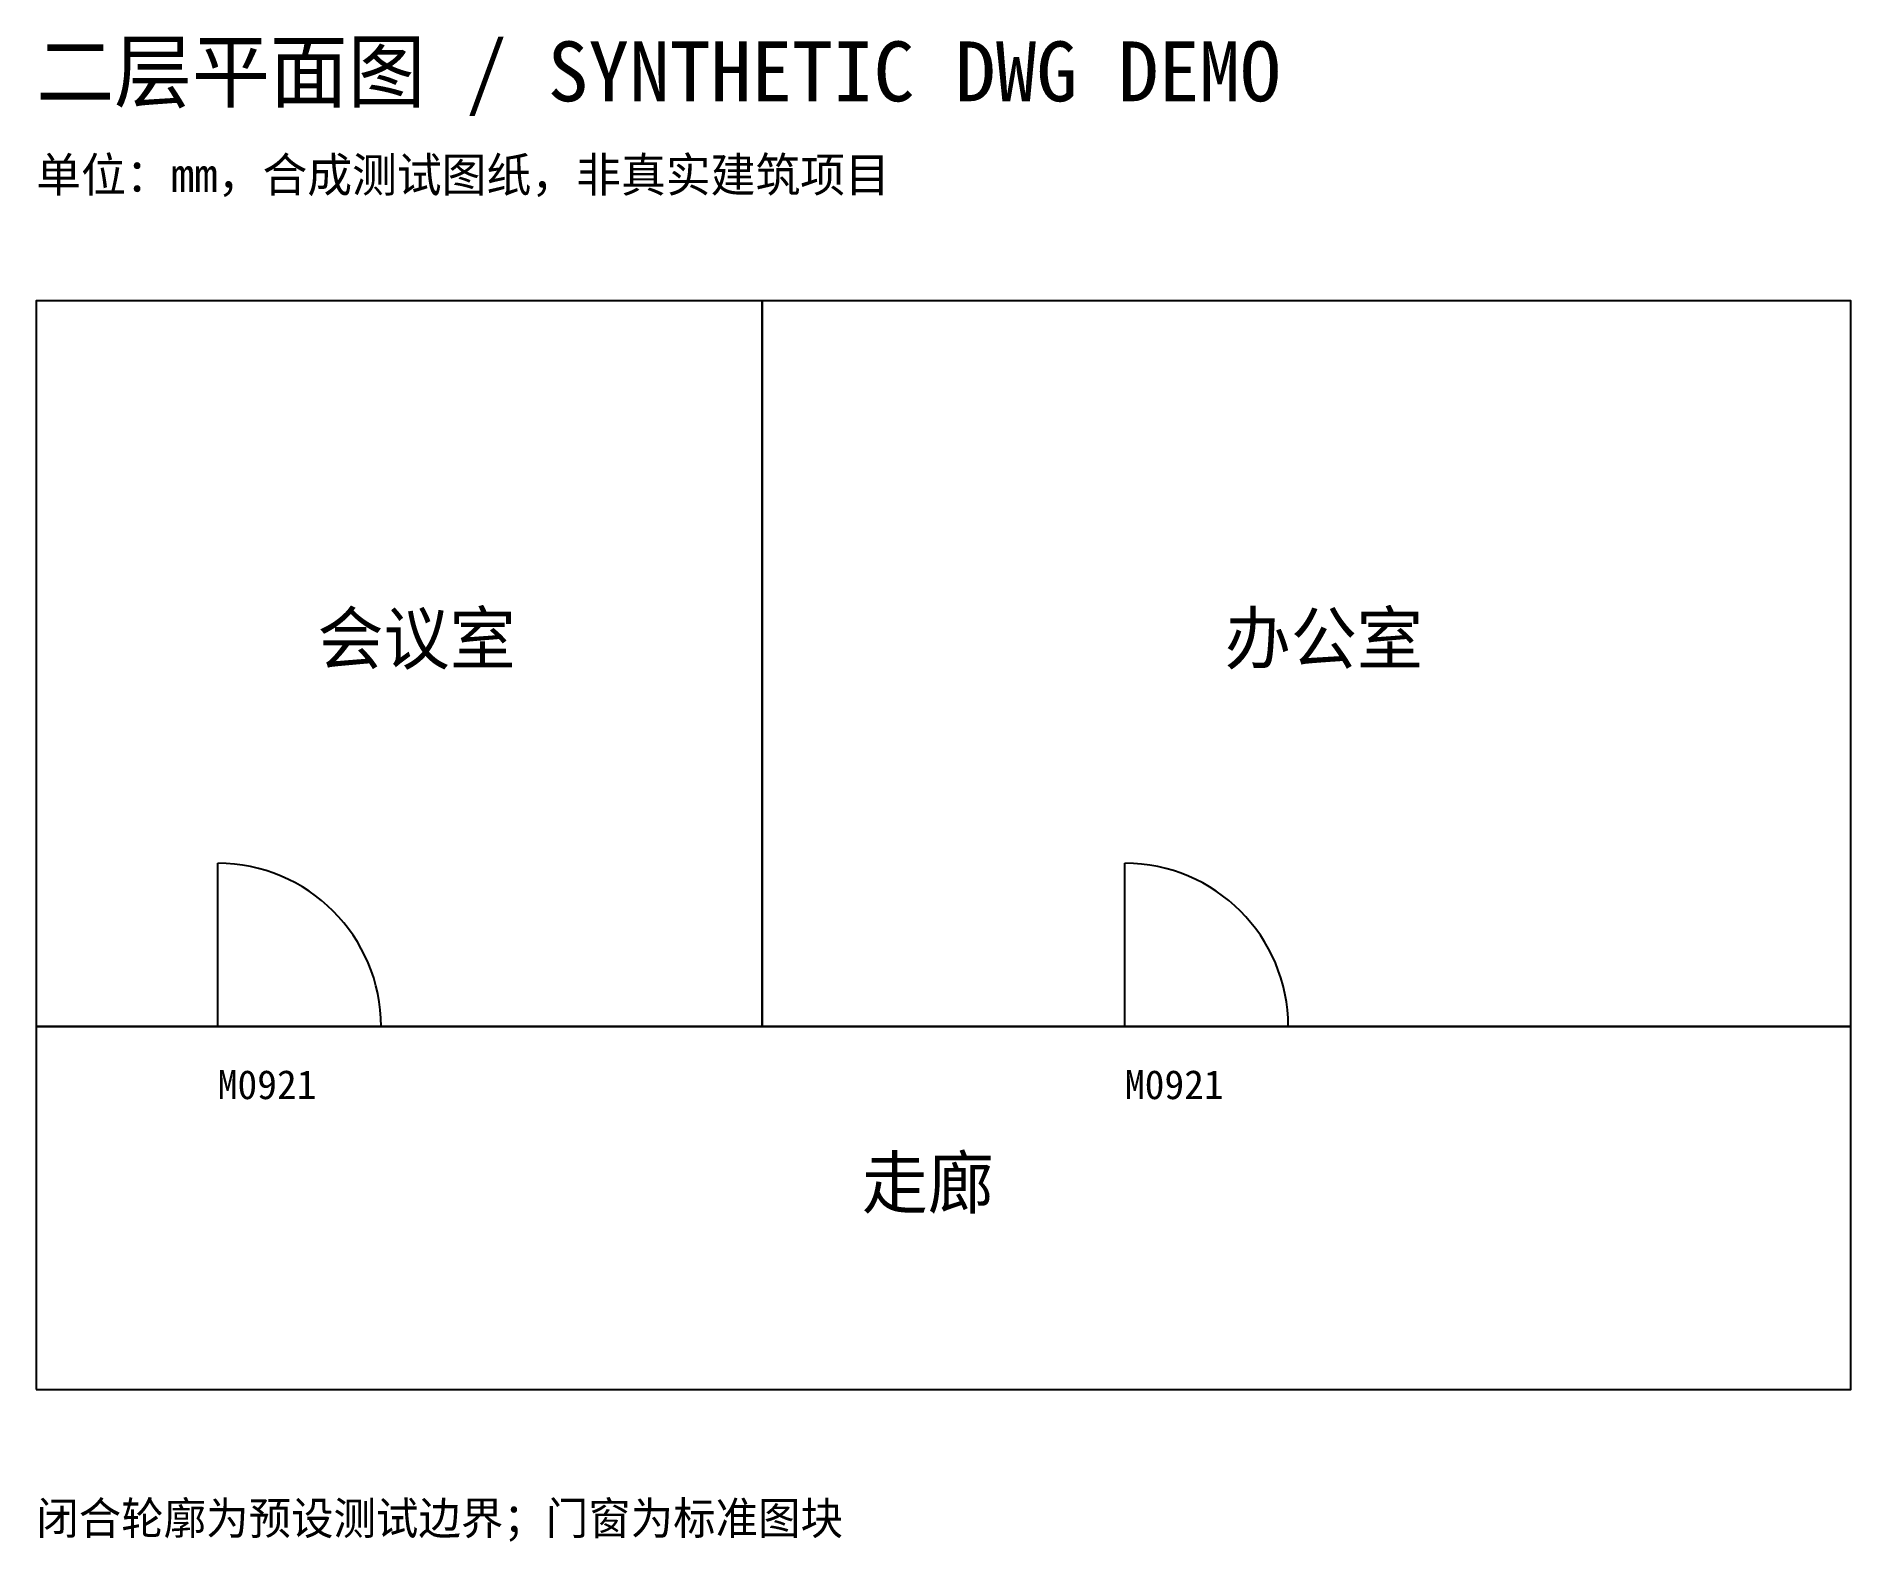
# Model space of a CAD drawing. Header units: millimetres. Extents: x 0 to 10000, y -840 to 7458.
import ezdxf

# ---------------------------------------------------------------- set-up
doc = ezdxf.new("R2010")
doc.units = ezdxf.units.MM
for name, color, linetype in [('DOOR', 1, 'CONTINUOUS'), ('NOTES', 7, 'CONTINUOUS'), ('ROOM_BOUNDARY', 3, 'CONTINUOUS'), ('ROOM_LABEL', 7, 'CONTINUOUS'), ('WALL', 7, 'CONTINUOUS')]:
    doc.layers.add(name, color=color, linetype=linetype)

# ---------------------------------------------------------------- blocks, each defined once
blk = doc.blocks.new('DOOR_M0921')
at = {"layer": 'DOOR'}
blk.add_line((0, 0), (0, 900), dxfattribs=at)
blk.add_arc((0, 0), 900, 0, 90, dxfattribs=at)

msp = doc.modelspace()

# ---------------------------------------------------------------- linework, layer by layer
at = {"layer": 'ROOM_BOUNDARY'}
for points in [[(0, 2000), (4000, 2000), (4000, 6000), (0, 6000)], [(4000, 2000), (10000, 2000), (10000, 6000), (4000, 6000)], [(0, 0), (10000, 0), (10000, 2000), (0, 2000)]]:
    msp.add_lwpolyline(points, close=True, dxfattribs=at)
at = {"layer": 'WALL'}
msp.add_lwpolyline([(0, 0), (10000, 0), (10000, 6000), (0, 6000)], close=True, dxfattribs=at)

# ---------------------------------------------------------------- block references
at = {"layer": 'DOOR'}
for p in [(1000, 2000), (6000, 2000)]:
    msp.add_blockref('DOOR_M0921', p, dxfattribs=at)

# ---------------------------------------------------------------- texts
for p in [(1000, 1600), (6000, 1600)]:
    msp.add_text('M0921', height=160, dxfattribs=at).set_placement(p)
at = {"layer": 'NOTES'}
for s, height, p in [('二层平面图 / SYNTHETIC DWG DEMO', 330, (0, 7100)), ('单位：mm，合成测试图纸，非真实建筑项目', 190, (0, 6600)), ('闭合轮廓为预设测试边界；门窗为标准图块', 180, (0, -800))]:
    msp.add_text(s, height=height, dxfattribs=at).set_placement(p)
at = {"layer": 'ROOM_LABEL'}
for s, p in [('会议室', (1550, 4000)), ('办公室', (6550, 4000)), ('走廊', (4550, 1000))]:
    msp.add_text(s, height=280, dxfattribs=at).set_placement(p)

doc.saveas('drawing.dxf')
